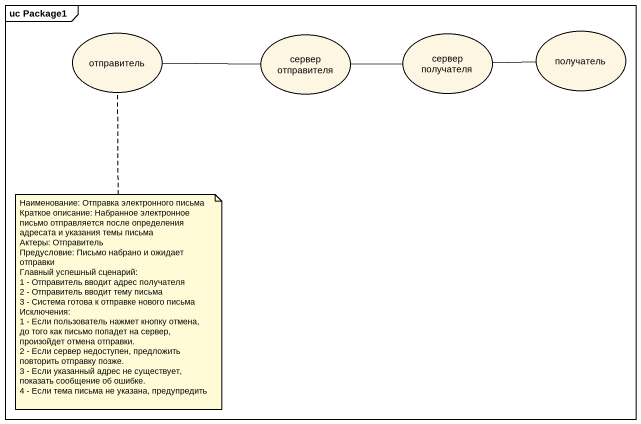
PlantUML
@startuml
mainframe uc Package1
usecase отправитель
usecase "сервер отправителя" as сервер_отправителя
usecase "сервер получателя" as сервер_получателя
usecase получатель
отправитель -right- сервер_отправителя
сервер_отправителя -right- сервер_получателя
сервер_получателя -right- получатель
note bottom of отправитель
  Наименование: Отправка электронного письма
  Краткое описание: Набранное электронное письмо отправляется после определения адресата и указания темы письма
  Актеры: Отправитель
  Предусловие: Письмо набрано и ожидает отправки
  Главный успешный сценарий:
  1 - Отправитель вводит адрес получателя
  2 - Отправитель вводит тему письма
  3 - Система готова к отправке нового письма
  Исключения:
  1 - Если пользователь нажмет кнопку отмена, до того как письмо попадет на сервер, произойдет отмена отправки.
  2 - Если сервер недоступен, предложить повторить отправку позже.
  3 - Если указанный адрес не существует, показать сообщение об ошибке.
  4 - Если тема письма не указана, предупредить
end note
@enduml
